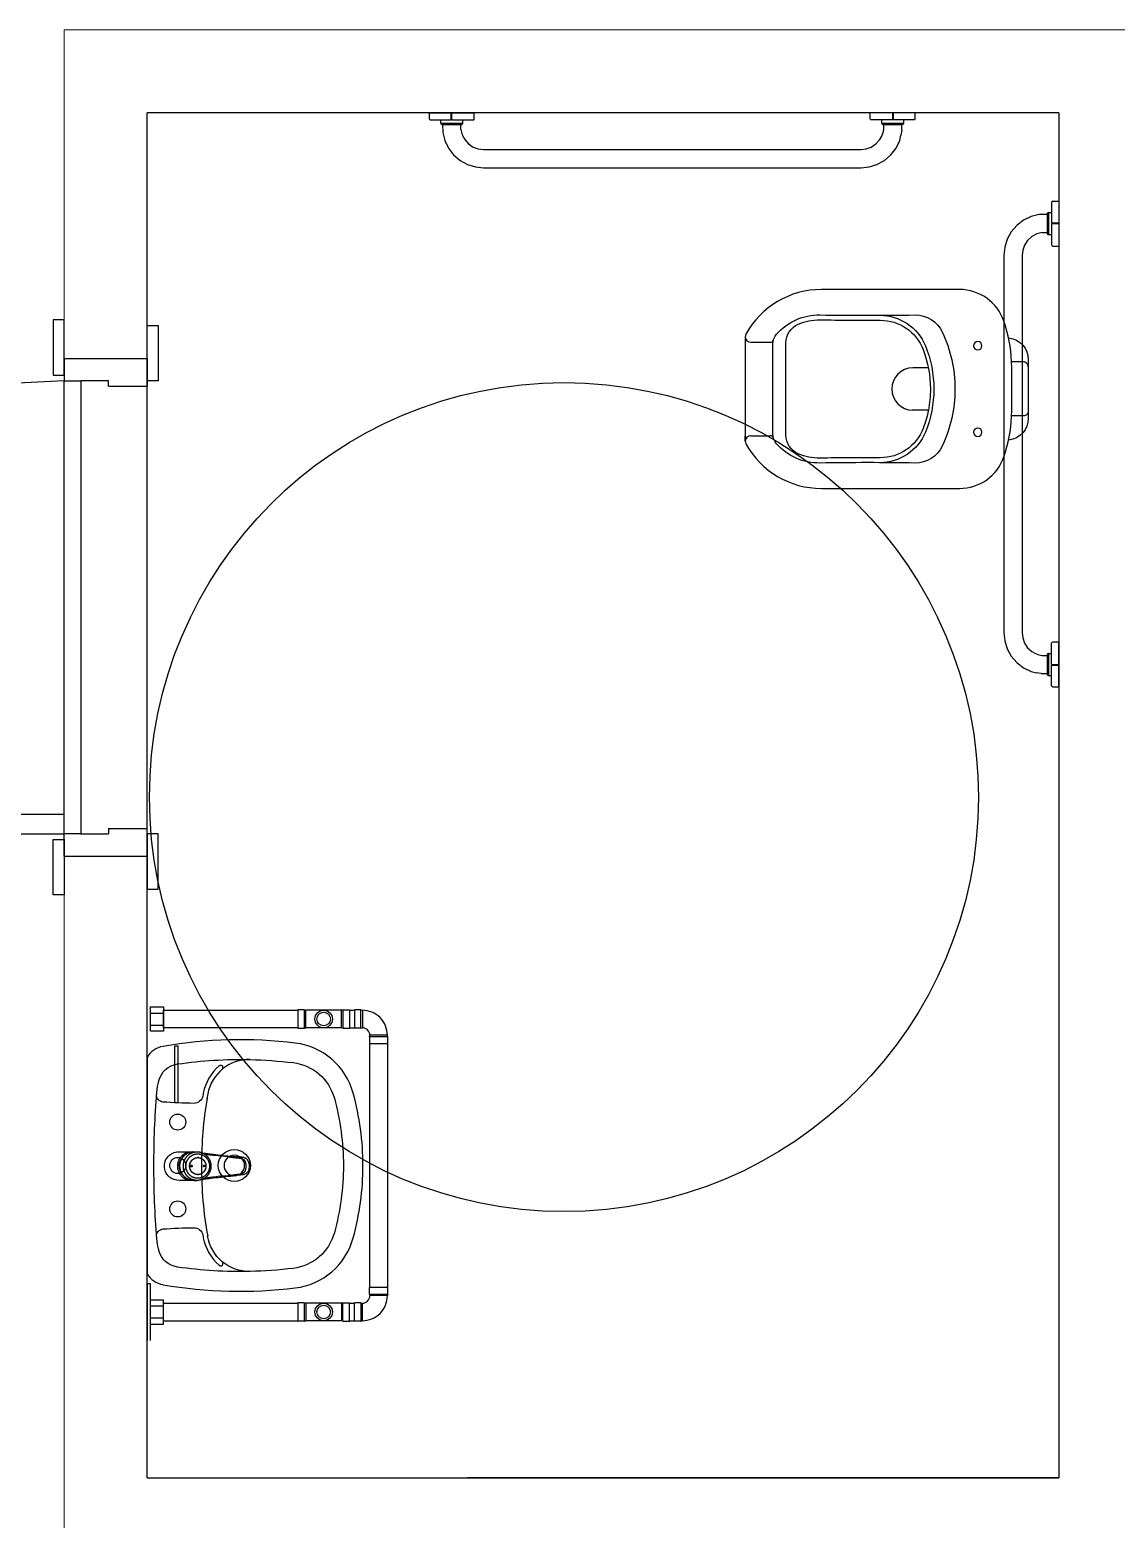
# Model space of a CAD drawing. Header units: inches. Extents: x -55 to 235, y -47 to 159.
# Drawn here: x 185.396 to 187.362, y 0.442 to 3.137 of the extents above; entities that cross this region are included whole.
import ezdxf

# ---------------------------------------------------------------- set-up
doc = ezdxf.new("R2010")
doc.units = ezdxf.units.IN
doc.header["$LTSCALE"] = 0.03
doc.header["$MEASUREMENT"] = 0
doc.linetypes.add('CONTINU', pattern=[0])
doc.linetypes.add('HIDDEN', pattern=[0.375, 0.25, -0.125])
doc.layers.add('01', color=7, linetype='Continuous')

msp = doc.modelspace()

# ---------------------------------------------------------------- linework, layer by layer
for p, q in [((185.6086, 0.5165), (187.2586, 0.5165)), ((187.2586, 0.5165), (186.1886, 0.5165)), ((187.2586, 0.5165), (186.2586, 0.5165))]:
    msp.add_line(p, q)
at = {"layer": '01', "lineweight": 0}
for p, q in [((185.4586, 2.5415), (185.4586, 3.1365)), ((185.4586, 3.1365), (187.4103, 3.1365)), ((189.2086, 3.1365), (187.2568, 3.1365)), ((187.2586, 0.5165), (187.2586, 2.9865)), ((185.6086, 2.5415), (185.4586, 2.5415)), ((185.4586, 1.6415), (185.6086, 1.6415)), ((185.4586, 0.3665), (185.4586, 1.6415)), ((185.6086, 1.6415), (185.6086, 0.5165))]:
    msp.add_line(p, q, dxfattribs=at)
at = {"layer": '01'}
for p, q in [((185.6086, 0.5165), (185.6086, 2.9865)), ((187.2586, 2.9865), (185.6086, 2.9865)), ((187.2586, 2.9865), (187.2586, 0.5165)), ((186.6911, 2.5806), (186.6911, 2.3923)), ((185.4586, 2.5415), (185.6086, 2.5415)), ((185.4586, 2.5415), (185.4586, 2.5015)), ((185.4586, 2.5415), (185.4586, 2.5015)), ((185.6086, 2.5415), (185.6086, 2.4915)), ((185.6086, 2.5415), (185.6086, 2.4915)), ((185.4586, 2.5015), (185.4886, 2.5015)), ((185.5386, 2.5015), (185.4886, 2.5015)), ((185.5386, 2.4915), (185.5386, 2.5015)), ((185.5386, 2.4915), (185.5386, 2.5015)), ((185.5386, 2.4915), (185.6086, 2.4915)), ((185.5386, 2.4915), (185.6086, 2.4915)), ((186.6911, 2.3923), (186.6911, 2.4021)), ((186.7011, 2.4021), (186.7367, 2.4021)), ((185.4586, 1.6415), (185.4586, 1.6815)), ((185.4586, 1.6415), (185.4586, 1.6815)), ((185.4886, 1.6815), (185.5386, 1.6815)), ((185.5386, 1.6915), (185.6086, 1.6915)), ((185.5386, 1.6915), (185.6086, 1.6915)), ((185.5386, 1.6915), (185.5386, 1.6815)), ((185.5386, 1.6915), (185.5386, 1.6815)), ((185.6086, 1.6415), (185.6086, 1.6915)), ((185.6086, 1.6415), (185.6086, 1.6915)), ((185.4586, 1.6415), (185.6086, 1.6415)), ((185.6146, 1.3574), (185.6386, 1.3574)), ((185.8937, 1.3631), (185.8962, 1.3624)), ((185.8937, 1.3631), (185.8937, 1.33)), ((185.9602, 1.3624), (185.8962, 1.3624)), ((185.8962, 1.3306), (185.8962, 1.3624)), ((185.9627, 1.3631), (185.9602, 1.3624)), ((185.9602, 1.3306), (185.9602, 1.3624)), ((185.9627, 1.3631), (185.9747, 1.3631)), ((185.9627, 1.3631), (185.9627, 1.33)), ((185.9747, 1.3631), (185.9747, 1.33)), ((185.9747, 1.3624), (185.9837, 1.3624)), ((185.9837, 1.3631), (185.9837, 1.33)), ((185.9957, 1.3631), (185.9837, 1.3631)), ((185.9957, 1.33), (185.9957, 1.3631)), ((185.9957, 1.3631), (185.9982, 1.3624)), ((185.9982, 1.3624), (185.9982, 1.3307)), ((185.6146, 1.3356), (185.6386, 1.3356)), ((185.8938, 1.33), (185.8962, 1.3306)), ((185.9602, 1.3306), (185.8962, 1.3306)), ((185.9627, 1.33), (185.9602, 1.3306)), ((185.9627, 1.33), (185.9747, 1.33)), ((185.9747, 1.3307), (185.9837, 1.3307)), ((185.9957, 1.33), (185.9837, 1.33)), ((185.9957, 1.33), (185.9982, 1.3307)), ((186.0111, 1.3145), (186.0118, 1.3171)), ((186.0436, 1.3171), (186.0118, 1.3171)), ((186.0443, 1.3145), (186.0436, 1.3171)), ((185.6086, 0.868), (185.6146, 0.868)), ((185.6146, 0.765), (185.6146, 0.868)), ((185.6146, 0.8384), (185.6386, 0.8384)), ((185.6386, 0.7946), (185.6386, 0.8384)), ((186.0443, 0.8605), (186.0111, 0.8605)), ((186.0111, 0.8485), (186.0111, 0.8605)), ((186.0111, 0.8485), (186.0443, 0.8485)), ((186.0111, 0.8485), (186.0118, 0.846)), ((186.0436, 0.846), (186.0118, 0.846)), ((186.0443, 0.8485), (186.0436, 0.846)), ((186.0443, 0.8485), (186.0443, 0.8605)), ((185.6146, 0.8274), (185.6386, 0.8274)), ((185.6386, 0.8324), (185.8817, 0.8324)), ((185.8937, 0.8331), (185.8817, 0.8331)), ((185.8817, 0.8331), (185.8817, 0.8)), ((185.8937, 0.8), (185.8937, 0.8331)), ((185.8938, 0.833), (185.8962, 0.8324)), ((185.8962, 0.8324), (185.8962, 0.8006)), ((185.9602, 0.8324), (185.8962, 0.8324)), ((185.9627, 0.8331), (185.9602, 0.8324)), ((185.9602, 0.8324), (185.9602, 0.8006)), ((185.9627, 0.8), (185.9627, 0.8331)), ((185.9627, 0.8331), (185.9747, 0.8331)), ((185.9747, 0.8), (185.9747, 0.8331)), ((185.9747, 0.8324), (185.9837, 0.8324)), ((185.9837, 0.7999), (185.9837, 0.8331)), ((185.9957, 0.8331), (185.9837, 0.8331)), ((185.9957, 0.8331), (185.9957, 0.7999)), ((185.9957, 0.8331), (185.9982, 0.8324)), ((185.9982, 0.8006), (185.9982, 0.8324)), ((185.6146, 0.8056), (185.6386, 0.8056)), ((185.6146, 0.7946), (185.6386, 0.7946)), ((185.6386, 0.8006), (185.8817, 0.8006)), ((185.8937, 0.8), (185.8817, 0.8)), ((185.8937, 0.8), (185.8962, 0.8006)), ((185.9602, 0.8006), (185.8962, 0.8006)), ((185.9627, 0.8), (185.9602, 0.8006)), ((185.9627, 0.8), (185.9747, 0.8)), ((185.9747, 0.8006), (185.9837, 0.8006)), ((185.9957, 0.7999), (185.9837, 0.7999)), ((185.9957, 0.7999), (185.9982, 0.8006))]:
    msp.add_line(p, q, dxfattribs=at)
at = {"layer": '01', "ltscale": 3}
msp.add_line((185.6086, 0.868), (185.6086, 0.765), dxfattribs=at)
at = {"layer": '01', "linetype": 'CONTINU'}
for points in [[(186.1196, 2.9865), (186.2008, 2.9865)], [(186.1196, 2.9753), (186.1196, 2.9865)], [(186.1196, 2.9753), (186.1198, 2.9743)], [(186.1198, 2.9743), (186.1206, 2.9736)], [(186.1206, 2.9736), (186.1216, 2.9733)], [(186.1216, 2.9733), (186.1587, 2.9733)], [(186.1401, 2.9674), (186.1401, 2.9733)], [(186.1401, 2.9674), (186.1799, 2.9674)], [(186.1401, 2.9674), (186.1404, 2.9664)], [(186.1404, 2.9664), (186.1411, 2.9657)], [(186.1411, 2.9657), (186.1422, 2.9654)], [(186.1422, 2.9654), (186.1779, 2.9654)], [(186.1435, 2.9654), (186.144, 2.9509)], [(186.1587, 2.9733), (186.1587, 2.9865)], [(186.1587, 2.9835), (186.1602, 2.9835)], [(186.1602, 2.9733), (186.1602, 2.9865)], [(186.1602, 2.9733), (186.1988, 2.9733)], [(186.1765, 2.9562), (186.1765, 2.9654)], [(186.1779, 2.9654), (186.1789, 2.9657)], [(186.1789, 2.9657), (186.1797, 2.9664)], [(186.1797, 2.9664), (186.1799, 2.9674)], [(186.1799, 2.9674), (186.1799, 2.9733)], [(186.1988, 2.9733), (186.1998, 2.9736)], [(186.1998, 2.9736), (186.2005, 2.9743)], [(186.2005, 2.9743), (186.2008, 2.9753)], [(186.2008, 2.9753), (186.2008, 2.9865)], [(186.9984, 2.9865), (186.9172, 2.9865)], [(186.9172, 2.9753), (186.9172, 2.9865)], [(186.9175, 2.9743), (186.9172, 2.9753)], [(186.9182, 2.9736), (186.9175, 2.9743)], [(186.9192, 2.9733), (186.9182, 2.9736)], [(186.9578, 2.9733), (186.9192, 2.9733)], [(186.938, 2.9674), (186.938, 2.9733)], [(186.938, 2.9674), (186.9778, 2.9674)], [(186.938, 2.9674), (186.9383, 2.9664)], [(186.9383, 2.9664), (186.939, 2.9657)], [(186.939, 2.9657), (186.9401, 2.9654)], [(186.9401, 2.9654), (186.9758, 2.9654)], [(186.9415, 2.9562), (186.9415, 2.9654)], [(186.9578, 2.9733), (186.9578, 2.9865)], [(186.9593, 2.9835), (186.9578, 2.9835)], [(186.9593, 2.9733), (186.9593, 2.9865)], [(186.9964, 2.9733), (186.9593, 2.9733)], [(186.9741, 2.9546), (186.9745, 2.9654)], [(186.9758, 2.9654), (186.9768, 2.9657)], [(186.9768, 2.9657), (186.9776, 2.9664)], [(186.9776, 2.9664), (186.9778, 2.9674)], [(186.9778, 2.9674), (186.9778, 2.9733)], [(186.9974, 2.9736), (186.9964, 2.9733)], [(186.9981, 2.9743), (186.9974, 2.9736)], [(186.9984, 2.9753), (186.9981, 2.9743)], [(186.9984, 2.9753), (186.9984, 2.9865)], [(186.144, 2.9509), (186.1475, 2.9364)], [(186.1765, 2.9562), (186.1787, 2.9467)], [(186.1787, 2.9467), (186.1835, 2.9377)], [(186.1835, 2.9377), (186.1904, 2.9299)], [(186.9275, 2.9299), (186.9345, 2.9377)], [(186.9705, 2.9364), (186.9728, 2.9461)], [(186.1475, 2.9364), (186.154, 2.9226)], [(186.154, 2.9226), (186.1634, 2.9102)], [(186.1904, 2.9299), (186.1989, 2.9243)], [(186.1989, 2.9243), (186.208, 2.921)], [(186.208, 2.921), (186.2172, 2.92)], [(186.2172, 2.92), (186.9008, 2.92)], [(186.9008, 2.92), (186.91, 2.921)], [(186.91, 2.921), (186.9191, 2.9243)], [(186.9191, 2.9243), (186.9275, 2.9299)], [(186.9546, 2.9102), (186.964, 2.9226)], [(186.964, 2.9226), (186.9705, 2.9364)], [(186.1634, 2.9102), (186.1752, 2.9001)], [(186.1752, 2.9001), (186.1885, 2.8928)], [(186.1885, 2.8928), (186.2027, 2.8884)], [(186.2027, 2.8884), (186.2172, 2.887)], [(186.2172, 2.887), (186.9008, 2.887)], [(186.9008, 2.887), (186.9153, 2.8884)], [(186.9153, 2.8884), (186.9294, 2.8928)], [(186.9294, 2.8928), (186.9428, 2.9001)], [(186.9428, 2.9001), (186.9546, 2.9102)], [(187.2377, 2.8048), (187.2375, 2.8038)], [(187.2375, 2.8038), (187.2375, 2.7681)], [(187.2385, 2.8056), (187.2377, 2.8048)], [(187.2395, 2.8058), (187.2385, 2.8056)], [(187.2395, 2.8058), (187.2395, 2.766)], [(187.2395, 2.8058), (187.2454, 2.8058)], [(187.2456, 2.8254), (187.2454, 2.8244)], [(187.2454, 2.8244), (187.2454, 2.7873)], [(187.2464, 2.8261), (187.2456, 2.8254)], [(187.2474, 2.8264), (187.2464, 2.8261)], [(187.2474, 2.8264), (187.2586, 2.8264)], [(187.2586, 2.8264), (187.2586, 2.7452)], [(187.1823, 2.7826), (187.1721, 2.7708)], [(187.1947, 2.792), (187.1823, 2.7826)], [(187.2085, 2.7985), (187.1947, 2.792)], [(187.2229, 2.802), (187.2085, 2.7985)], [(187.2375, 2.8025), (187.2229, 2.802)], [(187.2454, 2.7873), (187.2586, 2.7873)], [(187.2454, 2.7858), (187.2454, 2.7472)], [(187.2454, 2.7858), (187.2586, 2.7858)], [(187.2555, 2.7873), (187.2555, 2.7858)], [(187.1648, 2.7574), (187.1605, 2.7433)], [(187.1721, 2.7708), (187.1648, 2.7574)], [(187.202, 2.7555), (187.1963, 2.7471)], [(187.2097, 2.7625), (187.202, 2.7555)], [(187.2188, 2.7673), (187.2097, 2.7625)], [(187.2282, 2.7695), (187.2188, 2.7673)], [(187.2282, 2.7695), (187.2375, 2.7695)], [(187.2375, 2.7681), (187.2377, 2.767)], [(187.2377, 2.767), (187.2385, 2.7663)], [(187.2385, 2.7663), (187.2395, 2.766)], [(187.2395, 2.766), (187.2454, 2.766)], [(187.1605, 2.7433), (187.159, 2.7288)], [(187.159, 2.7288), (187.159, 2.0452)], [(187.1931, 2.738), (187.192, 2.7288)], [(187.192, 2.7288), (187.192, 2.0452)], [(187.1963, 2.7471), (187.1931, 2.738)], [(187.2454, 2.7472), (187.2456, 2.7462)], [(187.2456, 2.7462), (187.2464, 2.7455)], [(187.2464, 2.7455), (187.2474, 2.7452)], [(187.2474, 2.7452), (187.2586, 2.7452)], [(187.159, 2.0452), (187.1605, 2.0307)], [(187.1605, 2.0307), (187.1648, 2.0165)], [(187.192, 2.0452), (187.1931, 2.036)], [(187.1931, 2.036), (187.1963, 2.0269)], [(187.1963, 2.0269), (187.202, 2.0184)], [(187.2454, 2.0268), (187.2456, 2.0278)], [(187.2454, 1.9882), (187.2454, 2.0268)], [(187.2456, 2.0278), (187.2464, 2.0285)], [(187.2464, 2.0285), (187.2474, 2.0288)], [(187.2474, 2.0288), (187.2586, 2.0288)], [(187.2586, 1.9476), (187.2586, 2.0288)], [(187.1648, 2.0165), (187.1721, 2.0032)], [(187.1721, 2.0032), (187.1823, 1.9914)], [(187.202, 2.0184), (187.2097, 2.0115)], [(187.2282, 2.0045), (187.2375, 2.0045)], [(187.2377, 2.0069), (187.2375, 2.0059)], [(187.2375, 2.0059), (187.2375, 1.9702)], [(187.2385, 2.0077), (187.2377, 2.0069)], [(187.2395, 2.0079), (187.2385, 2.0077)], [(187.2395, 2.0079), (187.2395, 1.9681)], [(187.2395, 2.0079), (187.2454, 2.0079)], [(187.1823, 1.9914), (187.1947, 1.982)], [(187.1947, 1.982), (187.2085, 1.9755)], [(187.2085, 1.9755), (187.2181, 1.9732)], [(187.2267, 1.9719), (187.2375, 1.9715)], [(187.2375, 1.9702), (187.2377, 1.9691)], [(187.2377, 1.9691), (187.2385, 1.9684)], [(187.2385, 1.9684), (187.2395, 1.9681)], [(187.2395, 1.9681), (187.2454, 1.9681)], [(187.2454, 1.9882), (187.2586, 1.9882)], [(187.2454, 1.9496), (187.2454, 1.9867)], [(187.2454, 1.9867), (187.2586, 1.9867)], [(187.2555, 1.9867), (187.2555, 1.9882)], [(187.2456, 1.9486), (187.2454, 1.9496)], [(187.2464, 1.9478), (187.2456, 1.9486)], [(187.2474, 1.9476), (187.2464, 1.9478)], [(187.2474, 1.9476), (187.2586, 1.9476)], [(185.697, 1.0546), (185.6682, 1.0546), (185.6627, 1.0547), (185.6622, 1.0548), (185.6575, 1.0559), (185.6571, 1.0561), (185.6528, 1.0581), (185.6526, 1.0582), (185.6493, 1.0605), (185.6484, 1.0613), (185.6466, 1.0631), (185.6448, 1.0653), (185.6444, 1.0659), (185.6427, 1.0687), (185.6422, 1.0699), (185.6415, 1.0716), (185.6406, 1.0745), (185.6405, 1.075), (185.6401, 1.0775), (185.6399, 1.0805), (185.6401, 1.0834), (185.6405, 1.0859), (185.6406, 1.0864), (185.6415, 1.0893), (185.6422, 1.091), (185.6427, 1.0922), (185.6444, 1.095), (185.6448, 1.0956), (185.6466, 1.0978), (185.6484, 1.0996), (185.6493, 1.1004), (185.6526, 1.1027), (185.6528, 1.1028), (185.6571, 1.1048), (185.6575, 1.105), (185.6622, 1.1061), (185.6627, 1.1062), (185.6682, 1.1063), (185.697, 1.1063)], [(185.6905, 1.0546), (185.6907, 1.0547), (185.6902, 1.0546), (185.6887, 1.0545), (185.6871, 1.0545), (185.6857, 1.0546), (185.6852, 1.0547), (185.684, 1.0549), (185.6825, 1.0552), (185.6814, 1.0556), (185.6811, 1.0557), (185.6803, 1.0559), (185.6797, 1.0562), (185.6784, 1.0567), (185.6773, 1.0573), (185.6772, 1.0574), (185.676, 1.0581), (185.6759, 1.0582), (185.675, 1.0587), (185.6736, 1.0598), (185.6729, 1.0604), (185.6719, 1.0613), (185.6711, 1.0622), (185.6704, 1.063), (185.6695, 1.0641), (185.6687, 1.0653), (185.6682, 1.066), (185.6678, 1.0667), (185.6671, 1.068), (185.6662, 1.0699), (185.6662, 1.07), (185.6658, 1.071), (185.6654, 1.0721), (185.6649, 1.0742), (185.6647, 1.075), (185.6646, 1.0756), (185.6645, 1.0762), (185.6642, 1.0783), (185.6641, 1.0805), (185.6642, 1.0826), (185.6645, 1.0847), (185.6646, 1.0853), (185.6647, 1.0859), (185.6649, 1.0867), (185.6654, 1.0888), (185.6658, 1.0899), (185.6662, 1.0909), (185.6662, 1.091), (185.6671, 1.0929), (185.6678, 1.0942), (185.6682, 1.0949), (185.6687, 1.0956), (185.6695, 1.0968), (185.6704, 1.0979), (185.6711, 1.0987), (185.6719, 1.0996), (185.6729, 1.1005), (185.6736, 1.1011), (185.675, 1.1022), (185.6759, 1.1027), (185.676, 1.1029), (185.6772, 1.1035), (185.6773, 1.1036), (185.6784, 1.1042), (185.6797, 1.1047), (185.6803, 1.105), (185.6811, 1.1052), (185.6814, 1.1053), (185.6825, 1.1057), (185.684, 1.106), (185.6852, 1.1062), (185.6857, 1.1063), (185.6871, 1.1064), (185.6887, 1.1064), (185.6902, 1.1063), (185.6906, 1.1063), (185.6905, 1.1063)], [(185.693, 1.1064), (185.6992, 1.1064)], [(185.676, 1.0994), (185.6759, 1.0993), (185.6756, 1.0991), (185.6733, 1.097), (185.6732, 1.097), (185.6714, 1.0948), (185.6709, 1.0942), (185.6704, 1.0934), (185.6699, 1.0925), (185.6691, 1.0911), (185.6687, 1.0902), (185.6683, 1.0894), (185.6678, 1.0878), (185.6677, 1.0877), (185.6671, 1.0854), (185.6671, 1.085), (185.6669, 1.0841), (185.6668, 1.083), (185.6666, 1.0805), (185.6668, 1.0779), (185.6669, 1.0768), (185.6671, 1.0759), (185.6671, 1.0755), (185.6677, 1.0732), (185.6678, 1.0731), (185.6683, 1.0715), (185.6687, 1.0707), (185.6691, 1.0699), (185.6699, 1.0684), (185.6704, 1.0675), (185.6709, 1.0667), (185.6714, 1.0661), (185.6732, 1.0639), (185.6733, 1.0639), (185.6756, 1.0618), (185.6759, 1.0616), (185.676, 1.0615)], [(185.7005, 1.0652), (185.6984, 1.0653), (185.6976, 1.0655), (185.6964, 1.0658), (185.6949, 1.0664), (185.6946, 1.0665), (185.6928, 1.0674), (185.6923, 1.0678), (185.6912, 1.0686), (185.6901, 1.0697), (185.6898, 1.0699), (185.6886, 1.0715), (185.6883, 1.072), (185.6876, 1.0731), (185.6869, 1.0746), (185.6868, 1.0749), (185.6863, 1.0767), (185.6861, 1.0775), (185.6859, 1.0786), (185.6858, 1.0805), (185.6859, 1.0826), (185.6861, 1.0834), (185.6864, 1.0846), (185.6869, 1.0863), (185.687, 1.0866), (185.688, 1.0884), (185.6883, 1.0889), (185.6891, 1.0901), (185.6901, 1.0912), (185.6904, 1.0915), (185.6918, 1.0928), (185.6923, 1.0931), (185.6934, 1.0938), (185.6949, 1.0946), (185.6951, 1.0947), (185.6969, 1.0952), (185.6976, 1.0954), (185.6987, 1.0956), (185.7005, 1.0957)], [(185.6902, 1.0798), (185.6901, 1.0797), (185.69, 1.0795), (185.6899, 1.0793), (185.6897, 1.0792), (185.6895, 1.079), (185.6894, 1.079), (185.6893, 1.0789), (185.689, 1.0789), (185.6888, 1.0789), (185.6885, 1.0789), (185.6883, 1.0789), (185.6882, 1.079), (185.6881, 1.079), (185.6879, 1.0792), (185.6877, 1.0793), (185.6875, 1.0795), (185.6874, 1.0797), (185.6874, 1.0798), (185.6873, 1.08), (185.6873, 1.0802), (185.6872, 1.0805), (185.6873, 1.0807), (185.6873, 1.081), (185.6874, 1.0811), (185.6874, 1.0812), (185.6875, 1.0814), (185.6877, 1.0816), (185.6879, 1.0817), (185.6881, 1.0819), (185.6882, 1.0819), (185.6883, 1.082), (185.6885, 1.082), (185.6888, 1.0821), (185.689, 1.082), (185.6893, 1.082), (185.6894, 1.0819), (185.6895, 1.0819), (185.6897, 1.0817), (185.6899, 1.0816), (185.69, 1.0814), (185.6901, 1.0812), (185.6902, 1.0811), (185.6902, 1.081), (185.6903, 1.0807), (185.6903, 1.0805), (185.6903, 1.0802), (185.6902, 1.08)], [(185.6996, 1.0958), (185.6996, 1.0957), (185.7005, 1.0957), (185.7025, 1.0956), (185.7033, 1.0954), (185.7045, 1.0951), (185.7061, 1.0946), (185.7064, 1.0944), (185.7081, 1.0935), (185.7086, 1.0931), (185.7097, 1.0923), (185.7108, 1.0912), (185.7111, 1.091), (185.7123, 1.0894), (185.7127, 1.0889), (185.7133, 1.0878), (185.714, 1.0863), (185.7141, 1.086), (185.7147, 1.0842), (185.7149, 1.0834), (185.715, 1.0823), (185.7151, 1.0805), (185.715, 1.0783), (185.7149, 1.0775), (185.7146, 1.0763), (185.714, 1.0746), (185.7139, 1.0743), (185.713, 1.0725), (185.7127, 1.072), (185.7119, 1.0708), (185.7108, 1.0697), (185.7106, 1.0694), (185.7091, 1.0681), (185.7086, 1.0678), (185.7075, 1.0671), (185.7061, 1.0664), (185.7058, 1.0663), (185.7041, 1.0657), (185.7033, 1.0655), (185.7023, 1.0653), (185.7005, 1.0652)], [(185.7122, 1.0789), (185.7119, 1.0789), (185.7117, 1.0789), (185.7116, 1.079), (185.7115, 1.079), (185.7113, 1.0792), (185.7111, 1.0793), (185.7109, 1.0795), (185.7108, 1.0797), (185.7108, 1.0798), (185.7107, 1.08), (185.7107, 1.0802), (185.7106, 1.0805), (185.7107, 1.0807), (185.7107, 1.081), (185.7108, 1.0811), (185.7108, 1.0812), (185.7109, 1.0814), (185.7111, 1.0816), (185.7113, 1.0817), (185.7115, 1.0819), (185.7116, 1.0819), (185.7117, 1.082), (185.7119, 1.082), (185.7122, 1.0821), (185.7124, 1.082), (185.7127, 1.082), (185.7128, 1.0819), (185.7129, 1.0819), (185.7131, 1.0817), (185.7133, 1.0816), (185.7134, 1.0814), (185.7135, 1.0812), (185.7136, 1.0811), (185.7136, 1.081), (185.7137, 1.0807), (185.7137, 1.0805), (185.7137, 1.0802), (185.7136, 1.08), (185.7136, 1.0798), (185.7135, 1.0797), (185.7134, 1.0795), (185.7133, 1.0793), (185.7131, 1.0792), (185.7129, 1.079)], [(185.7128, 1.079), (185.7127, 1.0789), (185.7124, 1.0789)], [(185.7215, 1.101), (185.7206, 1.101), (185.7199, 1.101), (185.7197, 1.101), (185.7191, 1.101), (185.7186, 1.1011), (185.7181, 1.1011), (185.7136, 1.1016)], [(185.717, 1.0987), (185.717, 1.0988)], [(185.7177, 1.1031), (185.7191, 1.1029), (185.7205, 1.1027), (185.7212, 1.1026), (185.7226, 1.1025), (185.7241, 1.1023), (185.7286, 1.1018), (185.733, 1.1013), (185.7375, 1.1008), (185.7398, 1.1005), (185.742, 1.1003), (185.7443, 1.1), (185.7465, 1.0998), (185.7509, 1.0993), (185.7548, 1.0988), (185.7571, 1.0986), (185.7595, 1.0984), (185.7618, 1.0981), (185.7642, 1.0979)], [(185.7195, 1.0955), (185.7195, 1.0955)], [(185.7222, 1.1009), (185.7228, 1.1009), (185.7235, 1.1009), (185.727, 1.1005), (185.7304, 1.1001), (185.7369, 1.0994), (185.7407, 1.0989)], [(185.7578, 1.0969), (185.7617, 1.0964), (185.7638, 1.0962), (185.7656, 1.096), (185.7675, 1.0958), (185.7695, 1.0956), (185.7714, 1.0954), (185.7734, 1.0952), (185.7753, 1.095), (185.7773, 1.0948), (185.7779, 1.0947), (185.7785, 1.0946), (185.779, 1.0945), (185.7796, 1.0943)], [(185.7842, 1.0957), (185.7834, 1.0959), (185.7826, 1.0961), (185.7817, 1.0963), (185.781, 1.0964), (185.7791, 1.0965), (185.7773, 1.0967), (185.7755, 1.0969), (185.7737, 1.097), (185.7713, 1.0972)], [(185.7806, 1.094), (185.781, 1.0938), (185.7814, 1.0936), (185.7818, 1.0934), (185.7822, 1.0932), (185.7823, 1.0931), (185.7827, 1.0928), (185.7832, 1.0925), (185.7837, 1.0921), (185.7841, 1.0917), (185.7844, 1.0914), (185.7845, 1.0913), (185.7848, 1.0909), (185.785, 1.0908), (185.7852, 1.0905), (185.7855, 1.0901), (185.7857, 1.0897), (185.786, 1.0893), (185.7863, 1.0888), (185.7865, 1.0883)], [(185.7931, 1.085), (185.793, 1.0853), (185.793, 1.0856), (185.7929, 1.0858), (185.7928, 1.0867), (185.7925, 1.0876), (185.7923, 1.0882), (185.7922, 1.0885), (185.7919, 1.0891), (185.7918, 1.0893), (185.7914, 1.09), (185.7909, 1.0908), (185.7906, 1.0912), (185.7904, 1.0915), (185.7901, 1.0918), (185.7898, 1.0921), (185.7892, 1.0927), (185.7885, 1.0933), (185.7881, 1.0936), (185.7879, 1.0938), (185.7877, 1.0939), (185.7872, 1.0942), (185.7866, 1.0946), (185.7858, 1.095), (185.7851, 1.0953)], [(185.7928, 1.0867), (185.793, 1.0858), (185.7931, 1.085), (185.7932, 1.0841), (185.7932, 1.0833), (185.7932, 1.0823), (185.7932, 1.0814), (185.7932, 1.0805), (185.7932, 1.0795), (185.7932, 1.0786), (185.7932, 1.0776), (185.7932, 1.0768), (185.7931, 1.0759), (185.793, 1.0751), (185.7928, 1.0742), (185.7925, 1.0733), (185.7923, 1.0727), (185.7922, 1.0724), (185.7919, 1.0718), (185.7918, 1.0716), (185.7914, 1.0709), (185.7909, 1.0701), (185.7906, 1.0697), (185.7904, 1.0695), (185.7901, 1.0691), (185.7898, 1.0688), (185.7892, 1.0682), (185.7885, 1.0676), (185.7881, 1.0673), (185.7879, 1.0672), (185.7877, 1.067), (185.7872, 1.0667), (185.7866, 1.0663), (185.7858, 1.0659), (185.7851, 1.0656)], [(185.7871, 1.0741), (185.7873, 1.0746), (185.7874, 1.0749), (185.7874, 1.0751), (185.7875, 1.0757), (185.7876, 1.0762), (185.7876, 1.0767), (185.7877, 1.077), (185.7877, 1.0774), (185.7877, 1.0779), (185.7877, 1.0782), (185.7877, 1.0786), (185.7877, 1.0797), (185.7877, 1.0805), (185.7877, 1.0808), (185.7877, 1.0818), (185.7877, 1.0823), (185.7877, 1.0827), (185.7877, 1.083), (185.7877, 1.0835), (185.7877, 1.0839), (185.7876, 1.0842), (185.7876, 1.0847), (185.7875, 1.0852), (185.7874, 1.0858), (185.7874, 1.086), (185.7873, 1.0863), (185.7871, 1.0868)], [(185.7931, 1.0842), (185.7932, 1.0839), (185.7932, 1.0833), (185.7932, 1.0827), (185.7932, 1.082), (185.7932, 1.0813), (185.7932, 1.0805), (185.7932, 1.0789), (185.7932, 1.0782), (185.7932, 1.0776), (185.7932, 1.0771), (185.7931, 1.0767)], [(185.693, 1.0545), (185.6992, 1.0545)], [(185.7005, 1.0652), (185.6996, 1.0652), (185.6996, 1.0651)], [(185.7136, 1.0593), (185.7181, 1.0598), (185.7186, 1.0599), (185.7191, 1.0599), (185.7197, 1.0599), (185.7203, 1.0599), (185.7209, 1.0599), (185.7215, 1.06)], [(185.7177, 1.0579), (185.7191, 1.058), (185.7205, 1.0582), (185.7212, 1.0583), (185.7226, 1.0584), (185.7241, 1.0586), (185.7286, 1.0591), (185.733, 1.0596), (185.7375, 1.0601), (185.7398, 1.0604), (185.742, 1.0606), (185.7443, 1.0609), (185.7465, 1.0611), (185.7509, 1.0616), (185.7548, 1.0621), (185.7571, 1.0623), (185.7595, 1.0625), (185.7618, 1.0628), (185.7642, 1.063)], [(185.7407, 1.062), (185.7369, 1.0616), (185.7338, 1.0612), (185.727, 1.0604), (185.7235, 1.06), (185.7228, 1.06), (185.7222, 1.06)], [(185.7597, 1.0642), (185.7638, 1.0647), (185.7656, 1.0649), (185.7675, 1.0651), (185.7695, 1.0653), (185.7714, 1.0656), (185.7734, 1.0658), (185.7753, 1.0659), (185.7773, 1.0661), (185.7779, 1.0662), (185.7785, 1.0663), (185.779, 1.0664), (185.7796, 1.0666)], [(185.7842, 1.0653), (185.7834, 1.065), (185.7826, 1.0648), (185.7817, 1.0646), (185.781, 1.0645), (185.7791, 1.0644), (185.7773, 1.0642), (185.7755, 1.0641), (185.7737, 1.0639), (185.7713, 1.0637), (185.7689, 1.0634)], [(185.7865, 1.0726), (185.7863, 1.0721), (185.786, 1.0716), (185.7857, 1.0712), (185.7855, 1.0708), (185.7852, 1.0704), (185.785, 1.0701), (185.7848, 1.07), (185.7845, 1.0696), (185.7844, 1.0695), (185.7841, 1.0692), (185.7837, 1.0688), (185.7832, 1.0684), (185.7827, 1.0681), (185.7823, 1.0678), (185.7822, 1.0677), (185.7818, 1.0675), (185.7814, 1.0673), (185.781, 1.0671), (185.7806, 1.0669)], [(185.7931, 1.0759), (185.793, 1.0756), (185.793, 1.0754), (185.7929, 1.0751), (185.7928, 1.0742)]]:
    msp.add_lwpolyline(points, dxfattribs=at)
at = {"layer": '01', "linetype": 'Continuous'}
for points in [[(186.9345, 2.9377), (186.9382, 2.9441)], [(186.9382, 2.9441), (186.9406, 2.9504)], [(186.9406, 2.9504), (186.9415, 2.9562)], [(186.9741, 2.9546), (186.9728, 2.9461)], [(187.2097, 2.0115), (187.2162, 2.0077)], [(187.2162, 2.0077), (187.2224, 2.0054)], [(187.2224, 2.0054), (187.2282, 2.0045)], [(187.2267, 1.9719), (187.2181, 1.9732)]]:
    msp.add_lwpolyline(points, dxfattribs=at)
at = {"layer": '01'}
for points in [[(186.7011, 2.4021, 0.407906), (186.6911, 2.3923, 0.131537), (186.6923, 2.3873, 0.273863), (186.8287, 2.3066), (187.0785, 2.3066, 0.319419), (187.1591, 2.3639, 0.074713), (187.1727, 2.4366, 0.017899), (187.1727, 2.5365, 0.074713), (187.1591, 2.6092, 0.319419), (187.0785, 2.6666), (186.8287, 2.6666, 0.273863), (186.6923, 2.5858, 0.136488), (186.6911, 2.5806, 0.402244), (186.7011, 2.571), (186.7367, 2.571, 0.337727), (186.7419, 2.5749)], [(186.9343, 2.6199, -0.305538), (187.0169, 2.5647, -0.097448), (187.0323, 2.4866, -0.097448), (187.0169, 2.4084, -0.305538), (186.9343, 2.3532)], [(187.2032, 2.5266, 0.414214), (187.1943, 2.5355), (187.1725, 2.5355)], [(187.2032, 2.4466, -0.414214), (187.1943, 2.4377), (187.1725, 2.4377)], [(185.6371, 1.297, 0.219089), (185.6086, 1.2774), (185.6086, 1.0815), (185.6086, 0.8856, 0.219089), (185.6371, 0.866)], [(185.6375, 0.8659, 0.072907), (185.8768, 0.86, 0.3044), (185.9816, 0.9504, 0.067106), (185.9993, 1.0815, 0.067106), (185.9816, 1.2126, 0.3044), (185.8768, 1.303, 0.072907), (185.6375, 1.2971)], [(185.7951, 1.2732, 0.368026), (185.7185, 1.2109, 0.004431), (185.7165, 1.1992)], [(185.7449, 1.2558, 1.00211), (185.7391, 1.2617, 0.174065), (185.7104, 1.2124, 0.001782), (185.7095, 1.2077, -0.366077), (185.6931, 1.194, -0.016844), (185.6374, 1.1964, -0.414698), (185.6259, 1.2097)], [(185.7172, 1.2032, 0.045632), (185.7074, 1.0815, 0.048033), (185.7183, 0.9535)], [(185.6259, 0.9533, -0.414698), (185.6374, 0.9667, -0.016843), (185.6931, 0.969, -0.366077), (185.7095, 0.9554, 0.001782), (185.7104, 0.9506, 0.174065), (185.7391, 0.9013, 1.00211), (185.7449, 0.9072)], [(185.7951, 0.8898, -0.375471), (185.7182, 0.9541)]]:
    msp.add_lwpolyline(points, format="xyb", dxfattribs=at)
for points in [[(187.0476, 2.3834, -0.295956), (186.9985, 2.3526, 0.008003), (186.8262, 2.3526, -0.219669), (186.7478, 2.3872, -0.1825), (186.7409, 2.4055), (186.7409, 2.5676, -0.1825), (186.7478, 2.5859, -0.21967), (186.8262, 2.6206, 0.008003), (186.9985, 2.6205, -0.295956), (187.0476, 2.5897, -0.109342), (187.0705, 2.4866, -0.109342)], [(187.0223, 2.4483, -0.042994), (187.0129, 2.4153, -0.312272), (186.9353, 2.3621, 0.00507), (186.826, 2.3614, -0.107996), (186.7869, 2.3693, -0.297508), (186.7647, 2.4033), (186.7647, 2.5698, -0.297509), (186.7869, 2.6038, -0.107996), (186.826, 2.6117, 0.00507), (186.9353, 2.611, -0.312272), (187.0129, 2.5578, -0.091294), (187.026, 2.4866, -0.048111)], [(187.1193, 2.5648, 1), (187.1042, 2.5648, 1)], [(187.1193, 2.4083, 1), (187.1042, 2.4083, 1)], [(185.621, 1.0815, -0.019965), (185.6263, 1.2136, -0.043001), (185.6298, 1.2346, -0.302465), (185.6639, 1.2652, -0.041693), (185.7951, 1.2732, -0.024671), (185.8728, 1.2676, -0.304374), (185.9475, 1.2031, -0.067046), (185.9639, 1.0815, -0.067046), (185.9475, 0.9599, -0.304374), (185.8728, 0.8954, -0.02467), (185.7951, 0.8898, -0.041693), (185.6639, 0.8978, -0.302465), (185.6298, 0.9284, -0.043001), (185.6263, 0.9495, -0.019965)], [(185.6497, 1.1601, -1), (185.6787, 1.1601, -1)], [(185.7375, 1.0815, -1), (185.7955, 1.0815, -1)], [(185.6497, 1.0815, -1), (185.6787, 1.0815, -1)], [(185.6497, 1.0029, -1), (185.6787, 1.0029, -1)]]:
    msp.add_lwpolyline(points, format="xyb", close=True, dxfattribs=at)
for points in [[(185.4386, 2.6115), (185.4386, 2.5115), (185.4586, 2.5115), (185.4586, 2.6115)], [(185.6286, 2.6015), (185.6286, 2.5015), (185.6086, 2.5015), (185.6086, 2.6015)], [(185.4586, 1.6815), (185.4586, 2.5015), (185.4886, 2.5015), (185.4886, 1.6815)], [(184.6386, 1.6815), (185.4586, 1.6815), (185.4586, 1.7165), (184.6386, 1.7165)], [(185.4386, 1.5715), (185.4386, 1.6715), (185.4586, 1.6715), (185.4586, 1.5715)], [(185.6286, 1.5815), (185.6286, 1.6815), (185.6086, 1.6815), (185.6086, 1.5815)], [(185.6386, 1.3246), (185.6146, 1.3246), (185.6146, 1.3684), (185.6386, 1.3684)], [(185.6586, 1.298), (185.6646, 1.298), (185.6646, 1.195), (185.6586, 1.195)]]:
    msp.add_lwpolyline(points, close=True, dxfattribs=at)
at = {"layer": '01', "ltscale": 0.31}
msp.add_lwpolyline([(187.1681, 2.5792, -0.378909), (187.2032, 2.5395), (187.2032, 2.4337, -0.378909), (187.1681, 2.394)], format="xyb", dxfattribs=at)
at = {"layer": '01', "ltscale": 0.157552}
msp.add_lwpolyline([(187.0223, 2.5248), (186.9943, 2.5248, 1), (186.9943, 2.4483)], format="xyb", dxfattribs=at)
at = {"layer": '01', "ltscale": 0.16334}
msp.add_lwpolyline([(187.0223, 2.4483), (186.9933, 2.4483)], dxfattribs=at)
at = {"layer": '01', "ltscale": 3}
for points in [[(185.8817, 1.3306), (185.6386, 1.3306), (185.6386, 1.3624), (185.8817, 1.3624)], [(185.8937, 1.3631), (185.8817, 1.3631), (185.8817, 1.33), (185.8937, 1.33)], [(186.0436, 0.8605), (186.0118, 0.8605), (186.0118, 1.3025), (186.0436, 1.3025)]]:
    msp.add_lwpolyline(points, close=True, dxfattribs=at)
at = {"layer": '01'}
msp.add_lwpolyline([(186.0111, 1.3145), (186.0111, 1.3025), (186.0443, 1.3025), (186.0443, 1.3145), (186.0111, 1.3145)], dxfattribs=at)
for centre, radius in [((186.363, 1.7481), 0.75), ((185.9282, 1.3465), 0.0159), ((185.9282, 1.3465), 0.0122), ((185.9282, 0.8165), 0.0159), ((185.9282, 0.8165), 0.0122)]:
    msp.add_circle(centre, radius, dxfattribs=at)
at = {"layer": '01', "linetype": 'HIDDEN'}
msp.add_arc((185.4586, 1.6815), 0.82, 90, 180, dxfattribs=at)
at = {"layer": '01'}
for centre, radius, start, end in [((186.7367, 2.3968), 0.00533, 15.3551, 90), ((185.9982, 1.3171), 0.0453, 359.998, 90.002), ((185.9982, 1.3171), 0.0136, 0, 90.4737), ((185.7665, 1.0815), 0.0186, 0, 180), ((185.7665, 1.0815), 0.0186, 180, 0), ((185.9982, 0.846), 0.0136, 269.5263, 0), ((185.9982, 0.846), 0.0453, 269.998, 0.002)]:
    msp.add_arc(centre, radius, start, end, dxfattribs=at)
at = {"layer": '01', "linetype": 'CONTINU'}
for points, degree in [([(185.6681, 1.0805), (185.6681, 1.089), (185.6714, 1.0969), (185.6772, 1.1029), (185.6848, 1.1064), (185.693, 1.1064)], 5), ([(185.6743, 1.0805), (185.6743, 1.089), (185.6776, 1.0969), (185.6834, 1.1029), (185.691, 1.1064), (185.6992, 1.1064)], 5), ([(185.6992, 1.1064), (185.705, 1.1064), (185.7104, 1.1047), (185.7152, 1.1015), (185.7189, 1.0973), (185.7214, 1.0922)], 5), ([(185.6669, 1.0805), (185.6669, 1.0844), (185.6677, 1.0882), (185.6692, 1.0917), (185.6714, 1.0947), (185.674, 1.0972)], 5), ([(185.6669, 1.0805), (185.6669, 1.0765), (185.6677, 1.0727), (185.6692, 1.0692), (185.6714, 1.0662), (185.674, 1.0637)], 5), ([(185.6735, 1.0643), (185.6683, 1.0697), (185.6655, 1.0771), (185.6658, 1.0849), (185.6687, 1.0917), (185.6735, 1.0966)], 5), ([(185.6727, 1.0654), (185.6683, 1.0705), (185.6661, 1.0771), (185.6661, 1.084), (185.6684, 1.0905), (185.6727, 1.0955)], 5), ([(185.693, 1.0545), (185.6848, 1.0545), (185.6772, 1.058), (185.6714, 1.064), (185.6681, 1.0719), (185.6681, 1.0805)], 5), ([(185.6682, 1.0882), (185.6685, 1.0889), (185.6688, 1.0896), (185.6691, 1.0903), (185.6694, 1.0909), (185.6698, 1.0915)], 5), ([(185.6992, 1.0545), (185.691, 1.0545), (185.6834, 1.058), (185.6776, 1.064), (185.6743, 1.0719), (185.6743, 1.0805)], 5), ([(185.679, 1.0805), (185.679, 1.0877), (185.6819, 1.0945), (185.6868, 1.0996), (185.6933, 1.1026), (185.7003, 1.1026)], 5), ([(185.7003, 1.0583), (185.6933, 1.0583), (185.6868, 1.0613), (185.6819, 1.0664), (185.679, 1.0732), (185.679, 1.0805)], 5), ([(185.6856, 1.0805), (185.6856, 1.0855), (185.6876, 1.0902), (185.691, 1.0938), (185.6955, 1.0958), (185.7004, 1.0958)], 5), ([(185.7004, 1.0651), (185.6955, 1.0651), (185.691, 1.0672), (185.6876, 1.0707), (185.6856, 1.0754), (185.6856, 1.0805)], 5), ([(185.7022, 1.0956), (185.7017, 1.0957), (185.7013, 1.0957), (185.7009, 1.0958), (185.7004, 1.0958), (185.7, 1.0958)], 5), ([(185.7003, 1.1026), (185.7073, 1.1026), (185.7138, 1.0996), (185.7187, 1.0945), (185.7216, 1.0877), (185.7216, 1.0805)], 5), ([(185.7216, 1.0805), (185.7216, 1.0732), (185.7187, 1.0664), (185.7138, 1.0613), (185.7073, 1.0583), (185.7003, 1.0583)], 5), ([(185.7004, 1.0958), (185.7045, 1.0958), (185.7084, 1.0943), (185.7116, 1.0916), (185.7138, 1.088), (185.7148, 1.084)], 5), ([(185.7095, 1.1041), (185.7123, 1.1037), (185.715, 1.1034), (185.7177, 1.1031)], 3), ([(185.7151, 1.0787), (185.715, 1.0781), (185.7149, 1.0776), (185.7148, 1.077), (185.7147, 1.0764), (185.7145, 1.0759)], 5), ([(185.7146, 1.0847), (185.7147, 1.0841), (185.7149, 1.0836), (185.715, 1.0831), (185.715, 1.0825), (185.7151, 1.082)], 5), ([(185.7152, 1.0805), (185.7152, 1.08), (185.7151, 1.0795), (185.7151, 1.079), (185.7151, 1.0786), (185.715, 1.0781)], 5), ([(185.7152, 1.0803), (185.7152, 1.0803), (185.7152, 1.0803), (185.7152, 1.0804), (185.7152, 1.0804), (185.7152, 1.0805)], 5), ([(185.7214, 1.0922), (185.7215, 1.0922), (185.7216, 1.0922), (185.7216, 1.0922), (185.7216, 1.0921), (185.7215, 1.092)], 5), ([(185.7222, 1.1009), (185.722, 1.1009), (185.7218, 1.1009), (185.7215, 1.101)], 3), ([(185.7215, 1.092), (185.7226, 1.0898), (185.7234, 1.0875), (185.7239, 1.0852), (185.7242, 1.0828), (185.7242, 1.0805)], 5), ([(185.7242, 1.0805), (185.7242, 1.078), (185.7239, 1.0756), (185.7233, 1.0732), (185.7225, 1.071), (185.7215, 1.0689)], 5), ([(185.7578, 1.0969), (185.7521, 1.0976), (185.7464, 1.0982), (185.7407, 1.0989)], 3), ([(185.7642, 1.0979), (185.7665, 1.0977), (185.7689, 1.0975), (185.7713, 1.0972)], 3), ([(185.7806, 1.094), (185.7802, 1.0941), (185.7799, 1.0942), (185.7796, 1.0943)], 3), ([(185.7851, 1.0953), (185.7848, 1.0955), (185.7845, 1.0956), (185.7842, 1.0957)], 3), ([(185.7871, 1.0868), (185.787, 1.0873), (185.7868, 1.0878), (185.7865, 1.0883)], 3), ([(185.793, 1.0858), (185.793, 1.0858), (185.793, 1.0858), (185.7929, 1.0858)], 3), ([(185.7931, 1.085), (185.7931, 1.0847), (185.7931, 1.0845), (185.7931, 1.0842)], 3), ([(185.6682, 1.0727), (185.6685, 1.072), (185.6688, 1.0713), (185.6691, 1.0707), (185.6694, 1.07), (185.6698, 1.0694)], 5), ([(185.7214, 1.0687), (185.7188, 1.0633), (185.7148, 1.0591), (185.71, 1.0561), (185.7047, 1.0545), (185.6992, 1.0545)], 5), ([(185.7, 1.0651), (185.7004, 1.0651), (185.7008, 1.0651), (185.7012, 1.0652), (185.7016, 1.0652), (185.702, 1.0653)], 5), ([(185.7122, 1.0712), (185.7105, 1.0688), (185.7083, 1.067), (185.7057, 1.0657), (185.7031, 1.0651), (185.7004, 1.0651)], 5), ([(185.7095, 1.0568), (185.7123, 1.0572), (185.715, 1.0575), (185.7177, 1.0579)], 3), ([(185.7147, 1.0765), (185.7143, 1.0751), (185.7138, 1.0738), (185.7132, 1.0726), (185.7124, 1.0714), (185.7116, 1.0704)], 5), ([(185.7195, 1.0654), (185.7195, 1.0654), (185.7195, 1.0654), (185.7195, 1.0654)], 3), ([(185.7214, 1.0687), (185.7215, 1.0687), (185.7216, 1.0687), (185.7216, 1.0688), (185.7216, 1.0688), (185.7215, 1.0689)], 5), ([(185.7215, 1.06), (185.7218, 1.06), (185.722, 1.06), (185.7222, 1.06)], 3), ([(185.7407, 1.062), (185.747, 1.0627), (185.7534, 1.0635), (185.7597, 1.0642)], 3), ([(185.7642, 1.063), (185.7657, 1.0631), (185.7673, 1.0633), (185.7689, 1.0634)], 3), ([(185.7796, 1.0666), (185.7799, 1.0667), (185.7802, 1.0668), (185.7806, 1.0669)], 3), ([(185.7851, 1.0656), (185.7848, 1.0655), (185.7845, 1.0653), (185.7842, 1.0653)], 3), ([(185.7865, 1.0726), (185.7868, 1.0731), (185.787, 1.0736), (185.7871, 1.0741)], 3), ([(185.7929, 1.0751), (185.793, 1.0751), (185.793, 1.0751), (185.793, 1.0751)], 3), ([(185.7931, 1.0759), (185.7931, 1.0762), (185.7931, 1.0765), (185.7931, 1.0767)], 3)]:
    msp.add_open_spline(points, degree=degree, dxfattribs=at)

doc.saveas('drawing.dxf')
